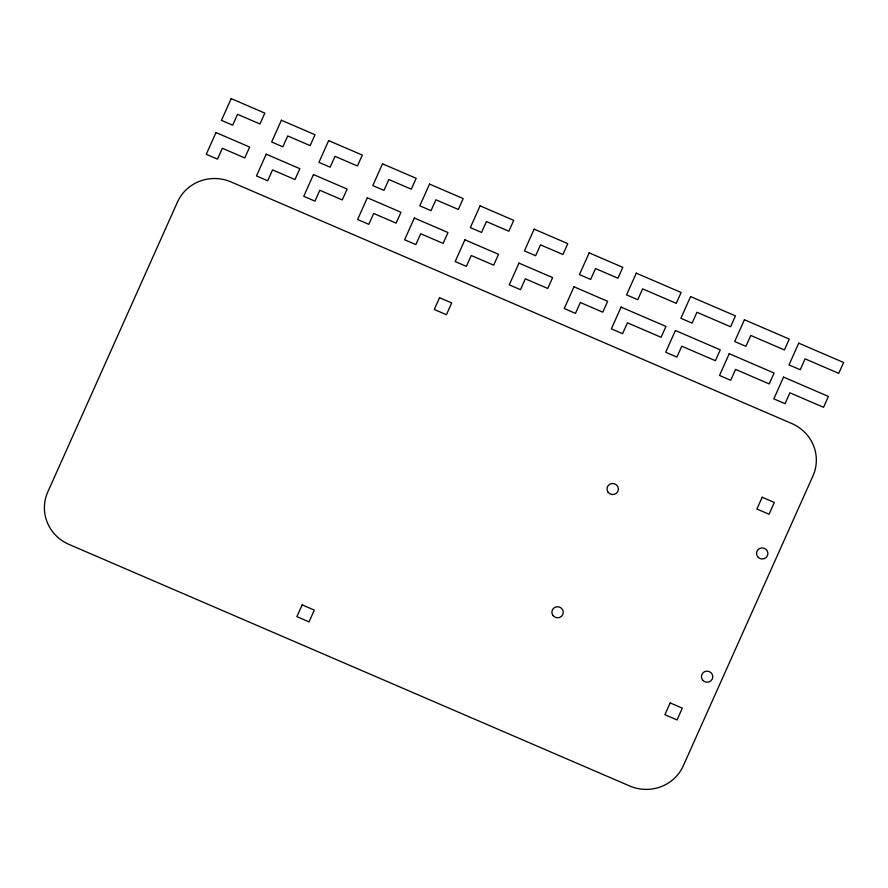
<?xml version="1.0" encoding="UTF-8"?>
<svg xmlns="http://www.w3.org/2000/svg" width="888" height="888" viewBox="0 0 888 888"><rect width="100%" height="100%" fill="white"/><g stroke="black" fill="none" stroke-linecap="round" stroke-linejoin="round"><path stroke-width="1.33" d="M177.467 202.064L47.763 492.019A40.781 39.638 9.2 0 0 68.931 544.377L629.67 785.98A40.781 39.638 9.2 0 0 683.272 765.845L812.975 475.89A40.781 39.638 9.2 0 0 791.807 423.532L231.058 181.929A40.781 39.638 9.2 0 0 177.467 202.064M216.006 132.556L206.271 154.301L217.493 159.141L222.355 148.263L244.788 157.931L249.65 147.053L216.006 132.556M231.191 98.612L221.456 120.357L232.678 125.197L237.54 114.319L259.973 123.987L264.835 113.109L231.191 98.612M266.2 154.19L256.466 175.935L267.688 180.764L272.549 169.897L294.971 179.554L299.844 168.687L266.2 154.19M281.385 120.235L271.65 141.991L282.872 146.82L287.734 135.942L310.156 145.61L315.029 134.732L281.385 120.235M313.475 174.559L303.752 196.304L314.963 201.143L319.835 190.265L342.257 199.933L347.119 189.055L313.475 174.559M328.66 140.615L318.936 162.36L330.147 167.188L335.02 156.321L357.442 165.978L362.315 155.111L328.66 140.615M367.332 197.769L357.609 219.514L368.82 224.342L373.682 213.464L396.115 223.132L400.976 212.265L367.332 197.769M382.517 163.814L372.794 185.559L384.005 190.398L388.866 179.52L411.299 189.188L416.161 178.31L382.517 163.814M414.352 218.026L404.628 239.771L415.839 244.6L420.712 233.733L443.134 243.39L447.996 232.523L414.352 218.026M429.537 184.082L419.813 205.827L431.024 210.656L435.897 199.778L458.319 209.446L463.192 198.579L429.537 184.082M464.89 239.804L455.167 261.549L466.378 266.378L471.251 255.511L493.673 265.168L498.534 254.301L464.89 239.804M480.075 205.85L470.351 227.594L481.562 232.434L486.435 221.556L508.857 231.224L513.73 220.346L480.075 205.85M302.153 604.872L296.881 616.649L309.024 621.889L314.296 610.111L302.153 604.872M439.549 297.702L434.288 309.479L446.431 314.718L451.703 302.93L439.549 297.702M518.969 263.103L509.246 284.848L520.457 289.677L525.319 278.81L547.752 288.467L552.614 277.6L518.969 263.103M534.154 229.148L524.431 250.904L535.642 255.733L540.503 244.855L562.937 254.523L567.798 243.645L534.154 229.148M573.992 286.802L564.257 308.547L575.48 313.386L580.341 302.508L602.763 312.176L607.636 301.298L573.992 286.802M589.177 252.858L579.442 274.603L590.664 279.431L595.526 268.565L617.948 278.233L622.821 267.355L589.177 252.858M621.089 307.104L611.366 328.849L622.577 333.677L627.439 322.81L661.083 337.307L665.945 326.429L621.089 307.104M636.274 273.149L626.551 294.905L637.762 299.733L642.623 288.855L676.268 303.352L681.129 292.485L636.274 273.149M675.413 330.503L665.678 352.247L676.9 357.087L681.762 346.209L715.406 360.706L720.268 349.839L675.413 330.503M690.598 296.559L680.863 318.304L692.085 323.132L696.947 312.265L730.591 326.762L735.453 315.884L690.598 296.559M729.237 353.702L719.513 375.446L730.724 380.275L735.586 369.408L769.23 383.905L774.092 373.027L729.237 353.702M744.422 319.747L734.698 341.503L745.909 346.331L750.771 335.453L784.415 349.95L789.277 339.083L744.422 319.747M783.56 377.1L773.825 398.845L785.048 403.685L789.909 392.807L823.553 407.303L828.415 396.437L783.56 377.1M798.745 343.156L789.01 364.901L800.232 369.73L805.094 358.863L838.738 373.36L843.6 362.482L798.745 343.156M670.174 702.919L664.901 714.707L677.056 719.935L682.317 708.158L670.174 702.919M762.182 497.236L756.909 509.013L769.064 514.252L774.325 502.464L762.182 497.236M757.642 556.721A5.705 5.55 9.2 0 0 767.454 555.71A5.705 5.55 9.2 0 0 761.571 547.929A5.705 5.55 9.2 0 0 757.642 556.721M608.114 492.285A5.705 5.55 9.2 0 0 617.926 491.275A5.705 5.55 9.2 0 0 612.043 483.505A5.705 5.55 9.2 0 0 608.114 492.285M702.519 679.953A5.705 5.55 9.2 0 0 712.331 678.943A5.705 5.55 9.2 0 0 706.448 671.162A5.705 5.55 9.2 0 0 702.519 679.953M552.991 615.517A5.705 5.55 9.2 0 0 562.803 614.507A5.705 5.55 9.2 0 0 556.92 606.737A5.705 5.55 9.2 0 0 552.991 615.517"/></g></svg>
